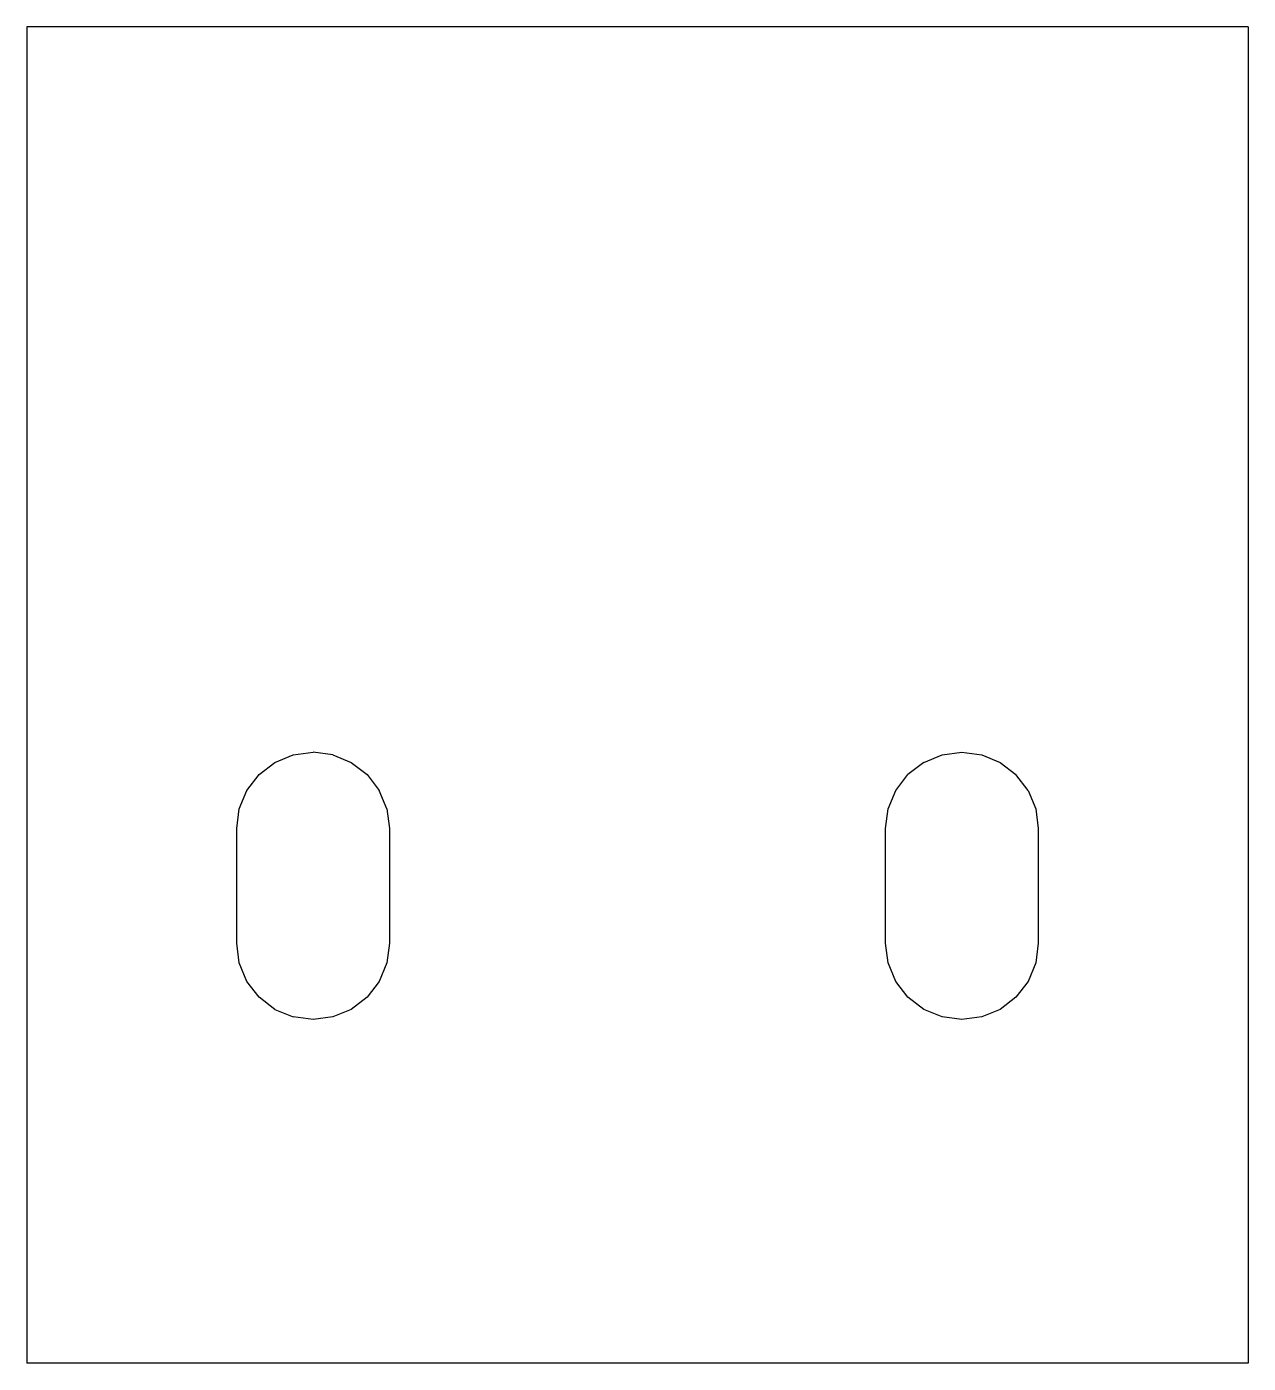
# Model space of a CAD drawing. Extents: x -32 to 32, y -35 to 35.
import ezdxf

# ---------------------------------------------------------------- set-up
doc = ezdxf.new("R2010")
doc.units = 0
doc.header["$MEASUREMENT"] = 0
doc.layers.get('0').update_dxf_attribs({"linetype": 'CONTINUOUS'})

msp = doc.modelspace()

# ---------------------------------------------------------------- linework, layer by layer
for p, q in [((-32, 35), (-32, -35)), ((32, 35), (-32, 35)), ((32, 35), (32, -35)), ((-19, -3.536), (-18.035, -3.136)), ((-18.035, -3.136), (-17, -3)), ((-15.965, -3.136), (-17, -3)), ((-15.965, -3.136), (-15, -3.536)), ((15, -3.536), (15.965, -3.136)), ((15.965, -3.136), (17, -3)), ((17, -3), (18.035, -3.136)), ((18.035, -3.136), (19, -3.536)), ((-20.464, -5), (-19.828, -4.172)), ((-19.828, -4.172), (-19, -3.536)), ((-15, -3.536), (-14.172, -4.172)), ((-14.172, -4.172), (-13.536, -5)), ((13.536, -5), (14.172, -4.172)), ((15, -3.536), (14.172, -4.172)), ((19, -3.536), (19.828, -4.172)), ((20.464, -5), (19.828, -4.172)), ((-20.864, -5.965), (-20.464, -5)), ((-13.136, -5.965), (-13.536, -5)), ((13.136, -5.965), (13.536, -5)), ((20.464, -5), (20.864, -5.965)), ((-21, -7), (-20.864, -5.965)), ((-13.136, -5.965), (-13, -7)), ((13, -7), (13.136, -5.965)), ((20.864, -5.965), (21, -7)), ((-21, -13), (-21, -7)), ((-13, -7), (-13, -13)), ((13, -13), (13, -7)), ((21, -7), (21, -13)), ((-20.864, -14.035), (-21, -13)), ((-13, -13), (-13.136, -14.035)), ((13.136, -14.035), (13, -13)), ((21, -13), (20.864, -14.035)), ((-20.464, -15), (-20.864, -14.035)), ((-13.136, -14.035), (-13.536, -15)), ((13.536, -15), (13.136, -14.035)), ((20.864, -14.035), (20.464, -15)), ((-19.828, -15.828), (-20.464, -15)), ((-13.536, -15), (-14.172, -15.828)), ((14.172, -15.828), (13.536, -15)), ((20.464, -15), (19.828, -15.828)), ((-19, -16.464), (-19.828, -15.828)), ((-14.172, -15.828), (-15, -16.464)), ((15, -16.464), (14.172, -15.828)), ((19.828, -15.828), (19, -16.464)), ((-19, -16.464), (-18.035, -16.864)), ((-15, -16.464), (-15.965, -16.864)), ((15.965, -16.864), (15, -16.464)), ((19, -16.464), (18.035, -16.864)), ((-17, -17), (-18.035, -16.864)), ((-15.965, -16.864), (-17, -17)), ((17, -17), (15.965, -16.864)), ((18.035, -16.864), (17, -17)), ((32, -35), (-32, -35))]:
    msp.add_line(p, q)

doc.saveas('drawing.dxf')
